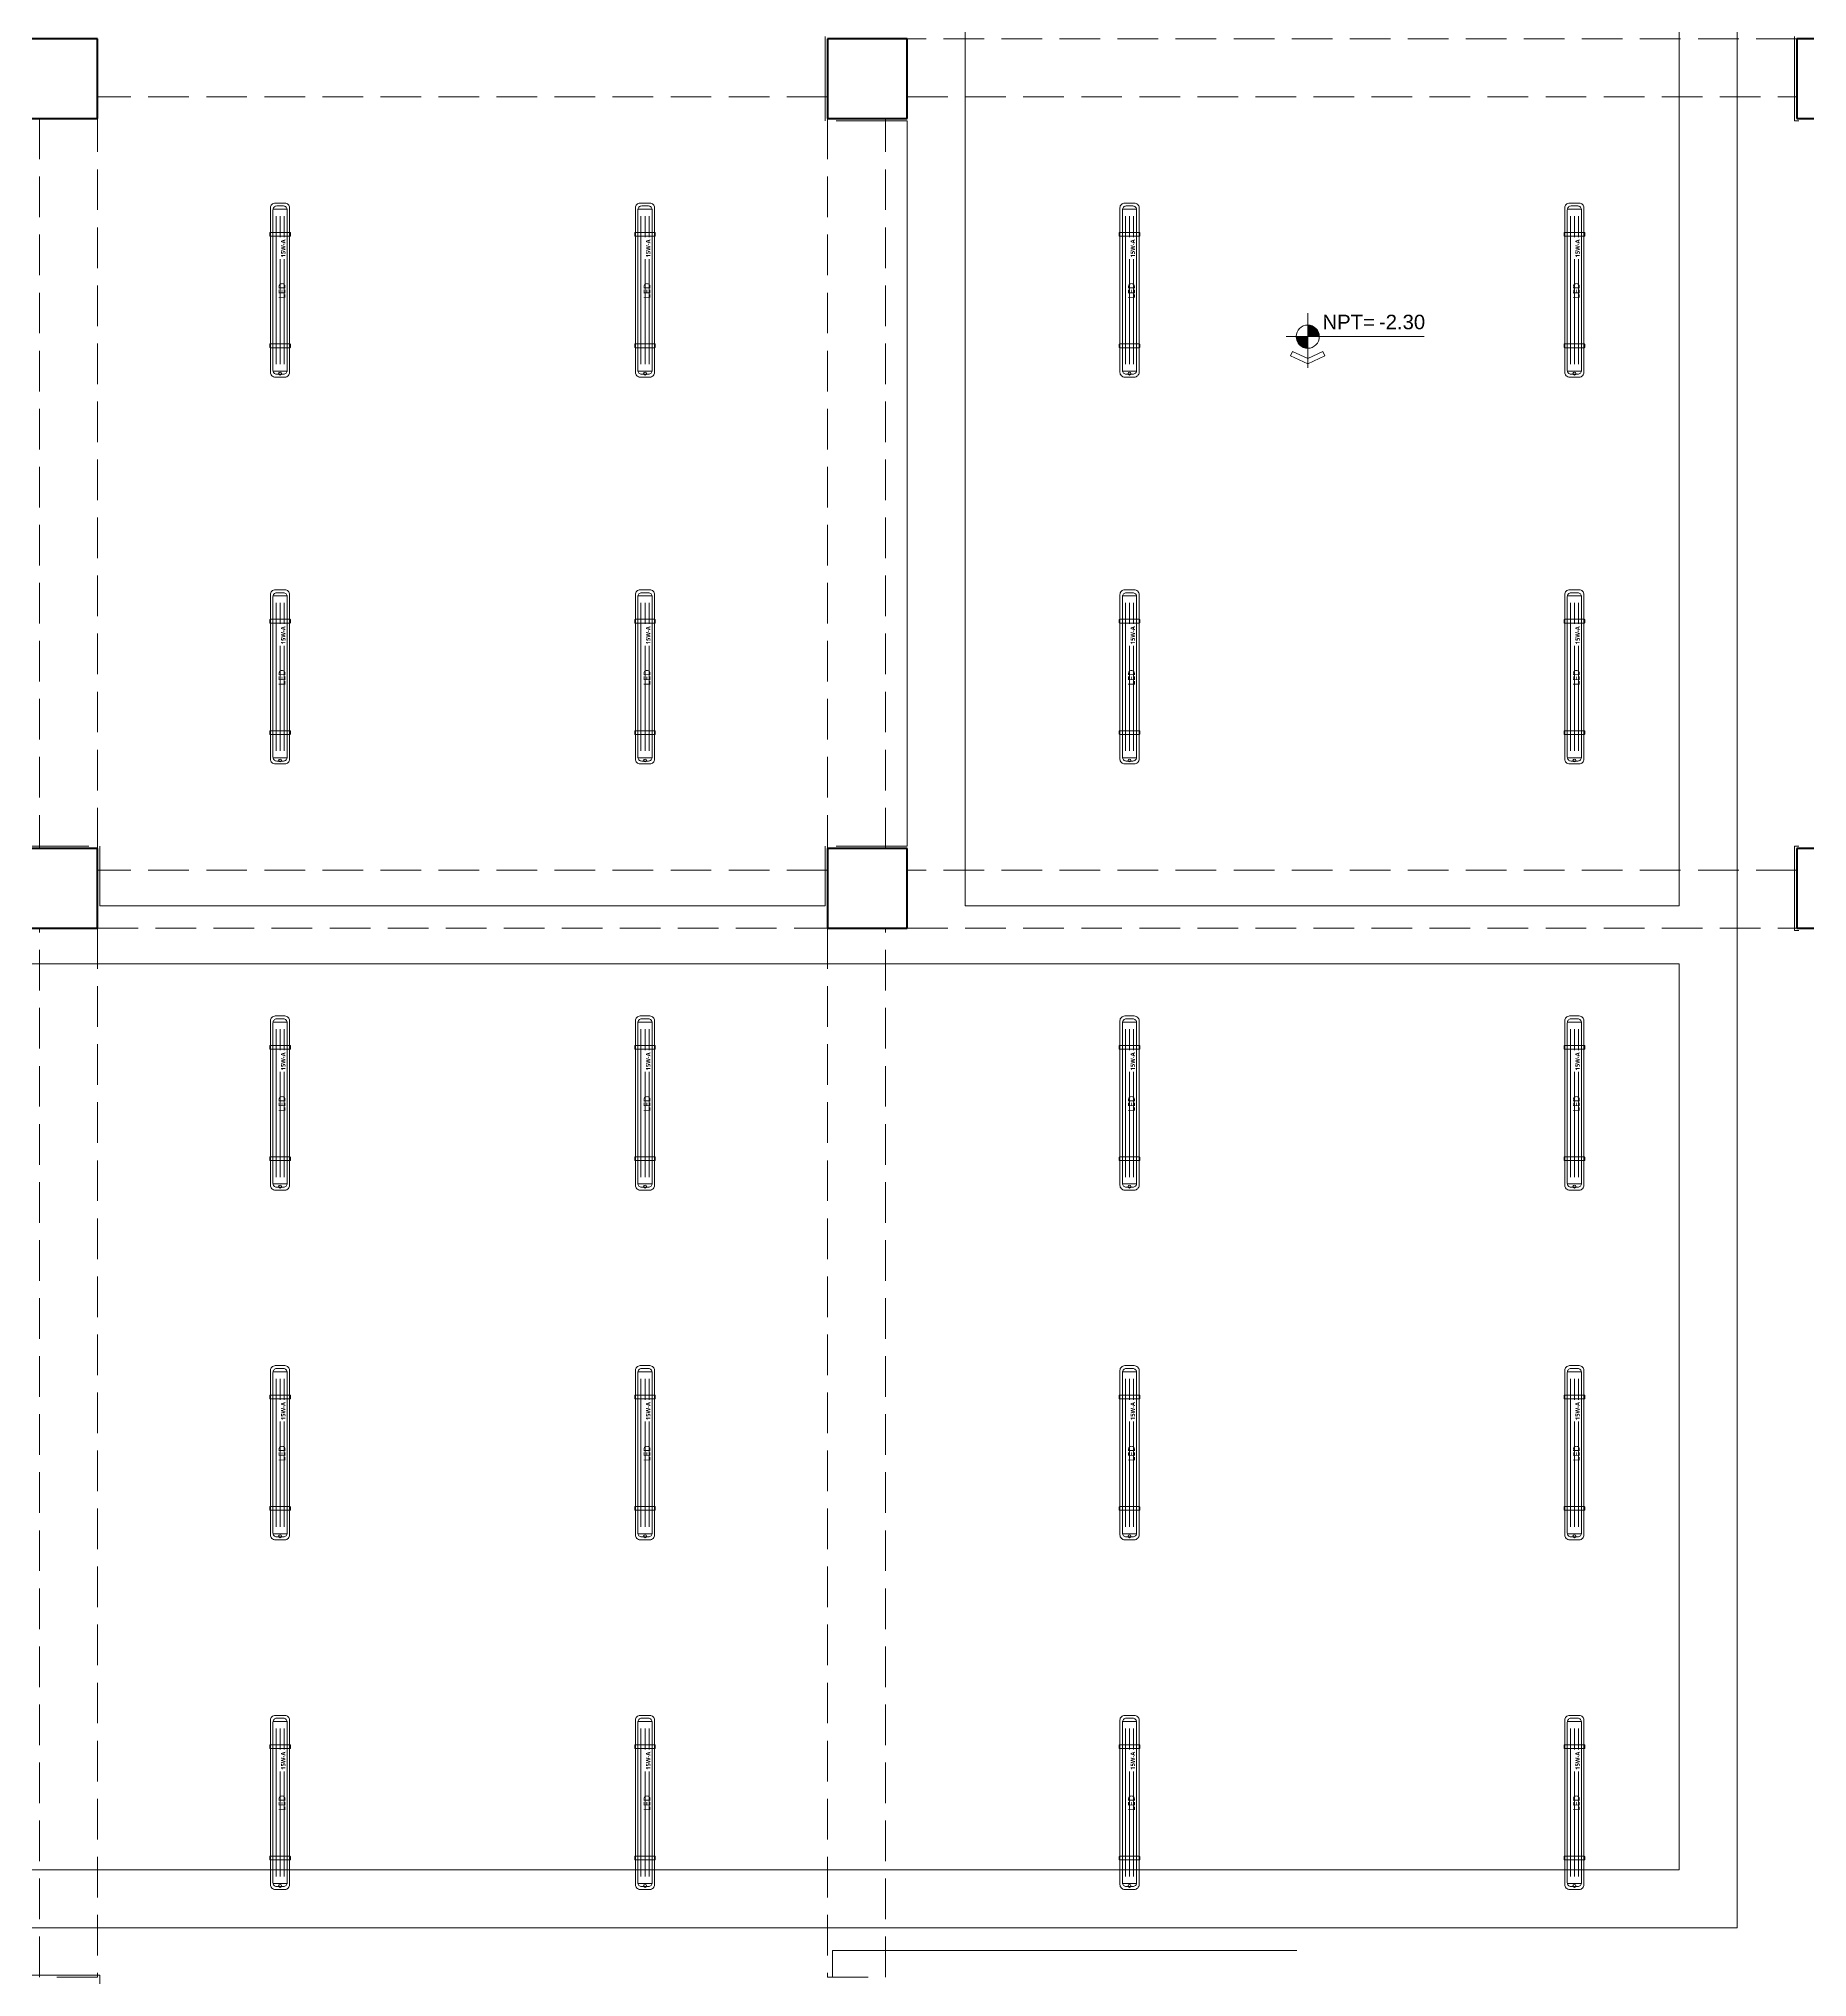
# Model space of a CAD drawing. Header units: metres. Extents: x -4 to 54.5, y -3.3 to 43.7.
# Drawn here: x 32.3 to 44.49, y 16.87 to 30.23 of the extents above; entities that cross this region are included whole.
import ezdxf

# ---------------------------------------------------------------- set-up
doc = ezdxf.new("R2010")
doc.units = ezdxf.units.M
doc.linetypes.add('Derribado', pattern=[0.4, 0.28, -0.12])
doc.layers.get('0').update_dxf_attribs({"color": 8})
for name, color, linetype, lineweight in [('A-AREA', 8, 'Continuous', 9), ('A-DETL', 8, 'Continuous', 9), ('A-FLOR', 8, 'Continuous', 18), ('G-ANNO-DIMS', 8, 'Continuous', 9), ('S-COLS', 8, 'Continuous', 9)]:
    doc.layers.add(name, color=color, linetype=linetype, lineweight=lineweight)
doc.layers.add('IE-LUM-EST-PROPUESTA-R02', color=5, linetype='Continuous', lineweight=18, true_color=0x006b9f)
doc.styles.add('Arial_5', font='arial.ttf', dxfattribs={"height": 0.1})
doc.styles.add('EI_LUM_BOLD', font='OpenSans-Semibold.ttf')
doc.styles.add('EI_LUM_REGULAR', font='OpenSans-Regular.ttf')

# ---------------------------------------------------------------- blocks, each defined once
blk = doc.blocks.new('Cotas de elevación - CotaEleVacíoNNpt-3697023-NIV_A_S01_SÓTANO 1')
at = {"layer": 'G-ANNO-DIMS'}
h = blk.add_hatch(color=256, dxfattribs=at)
edge = h.paths.add_edge_path()
edge.add_arc((0, 0.00214), 0.0008, 0, 90, ccw=False)
edge.add_line((0.0008, 0.00214), (0, 0.00214))
edge.add_line((0, 0.00214), (0, 0.00294))
h = blk.add_hatch(color=256, dxfattribs=at)
edge = h.paths.add_edge_path()
edge.add_arc((0, 0.00214), 0.0008, 0, 90, ccw=False)
edge.add_line((0.0008, 0.00214), (0, 0.00214))
edge.add_line((0, 0.00214), (0, 0.00294))
h = blk.add_hatch(color=256, dxfattribs=at)
edge = h.paths.add_edge_path()
edge.add_line((-0.0008, 0.00214), (0, 0.00214))
edge.add_line((0, 0.00214), (0, 0.00134))
edge.add_arc((0, 0.00214), 0.0008, 180, 270, ccw=False)
for p, q in [((0, 0.00214), (0, 0.00375)), ((0, 0.00294), (0, 0.00214)), ((0, 0.00214), (0, 0.00294)), ((0, 0.00214), (0, 0.00294)), ((0, 0.00294), (0, 0.00214)), ((0, 0.00214), (-0.00148, 0.00214)), ((-0.0008, 0.00214), (0, 0.00214)), ((0, 0.00214), (-0.0008, 0.00214)), ((-0.0008, 0.00214), (0, 0.00214)), ((0, 0.00214), (0.0008, 0.00214)), ((0, 0.00134), (0, 0.00214)), ((0, 0.00214), (0.0008, 0.00214)), ((0, 0.00214), (0.00803, 0.00214)), ((0, 0.00214), (0, 0)), ((-0.00118, 0.00082), (-0.00104, 0.00112)), ((0, 0.00027), (-0.00118, 0.00082)), ((0, 0.00063), (-0.00104, 0.00112)), ((0, 0.00063), (0.00104, 0.00112)), ((0, 0.00027), (0.00118, 0.00082)), ((0.00118, 0.00082), (0.00104, 0.00112))]:
    blk.add_line(p, q, dxfattribs=at)
for start, end in [(360, 180), (90, 180), (90, 180), (360, 90), (360, 90), (180, 360), (180, 270)]:
    blk.add_arc((0, 0.00214), 0.0008, start, end, dxfattribs=at)
blk = doc.blocks.new('EST-ColumnaRectangularConcretoEst - C155x55cm-5263964-NIV_A_S01_SÓTANO 1')
at = {"layer": 'S-COLS', "lineweight": 50}
for p, q in [((0.275, 0.275), (-0.275, 0.275)), ((-0.275, 0.275), (-0.275, -0.275)), ((0.275, -0.275), (0.275, 0.275)), ((-0.275, -0.275), (0.275, -0.275))]:
    blk.add_line(p, q, dxfattribs=at)
blk = doc.blocks.new('EST-ColumnaRectangularConcretoEst - C155x55cm-V2-NIV_A_S01_SÓTANO 1')
at = {"layer": 'S-COLS', "lineweight": 50}
for p, q in [((0.275, 0.275), (-0.275, 0.275)), ((-0.275, 0.275), (-0.275, -0.275)), ((0.275, -0.275), (0.275, 0.275)), ((-0.275, -0.275), (0.275, -0.275))]:
    blk.add_line(p, q, dxfattribs=at)
blk = doc.blocks.new('EST-ColumnaRectangularConcretoEst - C155x55cm-V3-NIV_A_S01_SÓTANO 1')
at = {"layer": 'S-COLS', "lineweight": 50}
for p, q in [((0.275, 0.275), (-0.275, 0.275)), ((-0.275, 0.275), (-0.275, -0.275)), ((0.275, -0.275), (0.275, 0.275)), ((-0.275, -0.275), (0.275, -0.275))]:
    blk.add_line(p, q, dxfattribs=at)
blk = doc.blocks.new('EST-ColumnaRectangularConcretoEst - C155x55cm-V7-NIV_A_S01_SÓTANO 1')
at = {"layer": 'S-COLS', "lineweight": 50}
for p, q in [((0.275, 0.275), (-0.275, 0.275)), ((-0.275, 0.275), (-0.275, -0.275)), ((0.275, -0.275), (0.275, 0.275)), ((-0.275, -0.275), (0.275, -0.275))]:
    blk.add_line(p, q, dxfattribs=at)
blk = doc.blocks.new('EST-ColumnaRectangularConcretoEst - C155x55cm-V8-NIV_A_S01_SÓTANO 1')
at = {"layer": 'S-COLS', "lineweight": 50}
for p, q in [((0.275, 0.275), (-0.275, 0.275)), ((-0.275, 0.275), (-0.275, -0.275)), ((0.275, -0.275), (0.275, 0.275)), ((-0.275, -0.275), (0.275, -0.275))]:
    blk.add_line(p, q, dxfattribs=at)
blk = doc.blocks.new('EI_LUM_L_01_15')
at = {"color": 0, "lineweight": 9}
for p, q in [((-5.58, 0.5), (-5.58, -0.5)), ((-5.1, 0.28), (5.1, 0.28)), ((-5.1, 0), (2.14, 0)), ((3.65, 0), (5.1, 0)), ((5.58, 0.5), (5.58, -0.5)), ((-5.1, -0.28), (2.14, -0.28)), ((3.65, -0.28), (5.1, -0.28))]:
    blk.add_line(p, q, dxfattribs=at)
at = {"color": 0, "lineweight": 13}
blk.add_lwpolyline([(-5.67, -0.66), (5.67, -0.66, 0.414214), (6, -0.33), (6, 0.33, 0.414214), (5.67, 0.66), (-5.67, 0.66, 0.414214), (-6, 0.33), (-6, -0.33, 0.414214)], format="xyb", close=True, dxfattribs=at)
at = {"color": 0, "lineweight": 9}
for points in [[(-5.53, -0.49), (5.53, -0.49, 0.414214), (5.8, -0.23), (5.8, 0.23, 0.414214), (5.53, 0.49), (-5.53, 0.49, 0.414214), (-5.8, 0.23), (-5.8, -0.23, 0.414214)], [(-3.93, -0.71), (-3.75, -0.71, 0.414214), (-3.71, -0.67), (-3.71, 0.67, 0.414214), (-3.75, 0.71), (-3.93, 0.71, 0.414214), (-3.97, 0.67), (-3.97, -0.67, 0.414214)], [(3.75, -0.71), (3.93, -0.71, 0.414214), (3.97, -0.67), (3.97, 0.67, 0.414214), (3.93, 0.71), (3.75, 0.71, 0.414214), (3.71, 0.67), (3.71, -0.67, 0.414214)]]:
    blk.add_lwpolyline(points, format="xyb", close=True, dxfattribs=at)
blk.add_circle((-5.76, 0), 0.099, dxfattribs=at)
for s, height, style, p in [('LED', 0.465, 'EI_LUM_REGULAR', (-0.59, -0.37)), ('15W-A', 0.299, 'EI_LUM_BOLD', (2.25, -0.37))]:
    blk.add_text(s, height=height, dxfattribs=dict(at, style=style)).set_placement(p)
at = {"style": 'EI_LUM_REGULAR', "flags": 1}
for tag in ['ALTURA_M', 'AMBIENTE', 'TIPO', 'ID', 'IP', 'GIRO_REFERENCIA', 'DESCRIPCION', 'POTENCIA_W', 'FLUJO_NOMINAL_LM', 'FLUJO_CALCULO_LM', 'MONTAJE', 'PAGINA_PDF', 'NUMERO_LOCAL', 'ESTADO', 'NPT_M', 'FUENTE_XY']:
    blk.add_attdef(tag, (0, 0), '', height=2.5, dxfattribs=at)

msp = doc.modelspace()

# ---------------------------------------------------------------- linework, layer by layer
at = {"layer": 'A-AREA'}
for p, q in [((37.775, 16.875), (37.775, 17.06)), ((37.775, 17.06), (40.975, 17.06))]:
    msp.add_line(p, q, dxfattribs=at)
at = {"layer": 'A-DETL', "linetype": 'Derribado', "lineweight": 18}
for p, q in [((32.71, 29.835), (32.71, 30.235)), ((37.74, 30.235), (37.74, 29.835)), ((44.42, 30.235), (38.29, 30.235)), ((38.29, 30.235), (38.29, 29.835)), ((44.42, 29.835), (44.42, 30.235)), ((37.74, 29.835), (32.71, 29.835)), ((38.29, 29.835), (44.42, 29.835)), ((32.71, 29.685), (32.31, 29.685)), ((32.31, 29.685), (32.31, 24.655)), ((32.71, 24.655), (32.71, 29.685)), ((38.14, 29.685), (37.74, 29.685)), ((37.74, 29.685), (37.74, 24.655)), ((38.14, 24.655), (38.14, 29.685)), ((32.31, 24.655), (32.71, 24.655)), ((37.74, 24.655), (38.14, 24.655)), ((37.74, 24.505), (32.71, 24.505)), ((32.71, 24.505), (32.71, 24.105)), ((37.74, 24.105), (37.74, 24.505)), ((44.42, 24.505), (38.29, 24.505)), ((38.29, 24.505), (38.29, 24.105)), ((44.42, 24.105), (44.42, 24.505)), ((32.31, 16.875), (32.31, 24.105)), ((32.31, 24.105), (32.71, 24.105)), ((32.71, 24.105), (37.74, 24.105)), ((32.71, 24.105), (32.71, 16.875)), ((38.14, 24.105), (37.74, 24.105)), ((37.74, 24.105), (37.74, 16.875)), ((38.14, 16.875), (38.14, 24.105)), ((38.29, 24.105), (44.42, 24.105)), ((32.71, 16.875), (32.31, 16.875)), ((37.74, 16.875), (38.14, 16.875))]:
    msp.add_line(p, q, dxfattribs=at)
at = {"layer": 'A-FLOR', "lineweight": 9}
for p, q in [((38.69, 37.025), (38.69, 24.26)), ((43.61, 24.26), (43.61, 37.025)), ((44.01, 37.025), (44.01, 24.26)), ((37.725, 29.67), (37.725, 30.25)), ((44.405, 29.67), (44.405, 30.25)), ((38.29, 29.67), (37.8, 29.67)), ((38.29, 24.67), (38.29, 29.67)), ((44.435, 29.67), (44.405, 29.67)), ((32.145, 24.67), (32.65, 24.67)), ((32.725, 24.67), (32.725, 24.26)), ((37.725, 24.26), (37.725, 24.67)), ((37.8, 24.67), (38.29, 24.67)), ((44.405, 24.09), (44.405, 24.67)), ((44.405, 24.67), (44.435, 24.67)), ((32.725, 24.26), (37.725, 24.26)), ((38.69, 24.26), (43.61, 24.26)), ((44.01, 24.26), (44.01, 17.216)), ((44.435, 24.09), (44.405, 24.09)), ((43.61, 23.86), (27.185, 23.86)), ((43.61, 17.616), (43.61, 23.86)), ((21.2, 17.616), (43.61, 17.616)), ((44.01, 17.216), (20.8, 17.216)), ((32.145, 16.89), (32.725, 16.89)), ((32.725, 16.89), (32.725, 16.5))]:
    msp.add_line(p, q, dxfattribs=at)
at = {"layer": 'S-COLS', "lineweight": 50}
for p, q in [((44.97, 24.655), (44.42, 24.655)), ((44.42, 24.655), (44.42, 24.105)), ((44.42, 24.105), (44.97, 24.105))]:
    msp.add_line(p, q, dxfattribs=at)

# ---------------------------------------------------------------- block references
at = {"layer": 'G-ANNO-DIMS', "xscale": 99.99999999999991, "yscale": 99.99999999999991, "zscale": 99.99999999999991}
msp.add_blockref('Cotas de elevación - CotaEleVacíoNNpt-3697023-NIV_A_S01_SÓTANO 1', (41.05, 27.968), dxfattribs=at)
at = {"layer": 'IE-LUM-EST-PROPUESTA-R02', "xscale": 0.1, "yscale": 0.1, "zscale": 0.1, "rotation": 90}
for p in [(33.968, 28.503), (36.483, 28.503), (39.822, 28.503), (42.888, 28.503), (33.968, 25.837), (36.483, 25.837), (39.822, 25.837), (42.888, 25.837), (33.968, 22.9), (36.483, 22.9), (39.822, 22.9), (42.888, 22.9), (33.968, 20.49), (36.483, 20.49), (39.822, 20.49), (42.888, 20.49), (33.968, 18.08), (36.483, 18.08), (39.822, 18.08), (42.888, 18.08)]:
    msp.add_blockref('EI_LUM_L_01_15', p, dxfattribs=at)
at = {"layer": 'S-COLS', "lineweight": 5}
for name, p in [('EST-ColumnaRectangularConcretoEst - C155x55cm-V8-NIV_A_S01_SÓTANO 1', (32.435, 29.96)), ('EST-ColumnaRectangularConcretoEst - C155x55cm-V2-NIV_A_S01_SÓTANO 1', (38.015, 29.96)), ('EST-ColumnaRectangularConcretoEst - C155x55cm-5263964-NIV_A_S01_SÓTANO 1', (44.695, 29.96)), ('EST-ColumnaRectangularConcretoEst - C155x55cm-V7-NIV_A_S01_SÓTANO 1', (32.435, 24.38)), ('EST-ColumnaRectangularConcretoEst - C155x55cm-V3-NIV_A_S01_SÓTANO 1', (38.015, 24.38))]:
    msp.add_blockref(name, p, dxfattribs=at)

# ---------------------------------------------------------------- next in the draw order: texts
at = {"layer": 'G-ANNO-DIMS', "insert": (41.152, 28.333), "char_height": 0.1, "width": 0.41688, "attachment_point": 1, "style": 'Arial_5', "bg_fill": 3, "box_fill_scale": 1.25, "bg_fill_color": 9, "bg_fill_true_color": 13158600, "bg_fill_transparency": 0}
msp.add_mtext('NPT=', dxfattribs=at)

# ---------------------------------------------------------------- next in the draw order: texts
at = {"layer": 'G-ANNO-DIMS', "insert": (41.541, 28.333), "char_height": 0.1, "width": 0.38076, "attachment_point": 1, "line_spacing_factor": 0.941778, "style": 'Arial_5', "bg_fill": 3, "box_fill_scale": 1.25, "bg_fill_color": 9, "bg_fill_true_color": 13158600, "bg_fill_transparency": 0}
msp.add_mtext('-2.30', dxfattribs=at)

doc.saveas('drawing.dxf')
